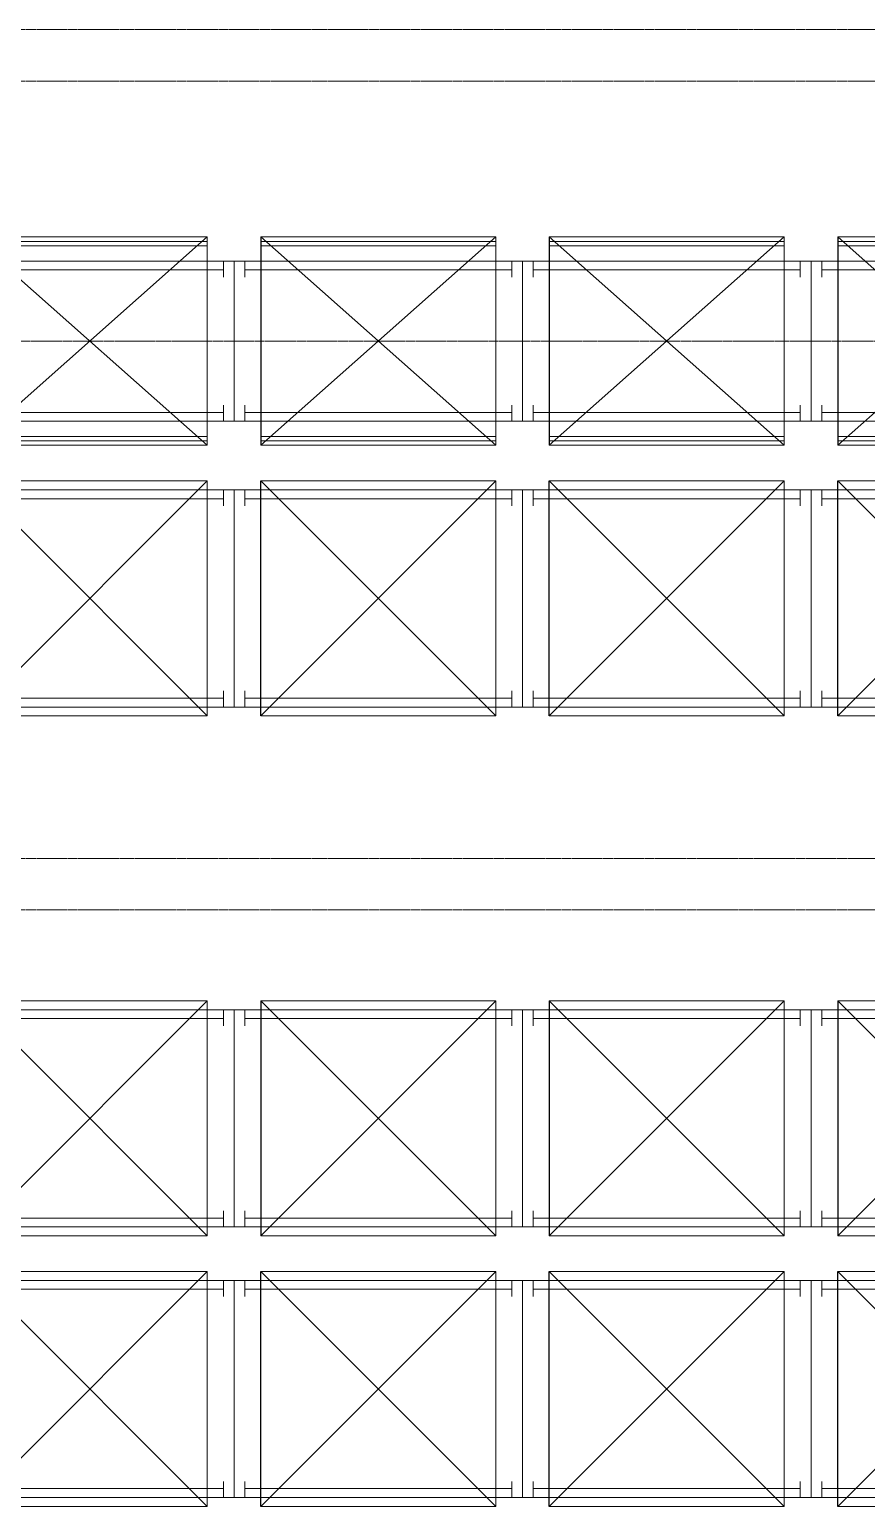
# Model space of a CAD drawing. Header units: millimetres. Extents: x -67280 to 67280, y -47520 to 47520.
# Drawn here: x -4556 to 143, y -22037 to -13742 of the extents above; entities that cross this region are included whole.
import ezdxf

# ---------------------------------------------------------------- set-up
doc = ezdxf.new("R2010")
doc.units = ezdxf.units.MM
doc.linetypes.add('点画线', pattern=[18, 12, -2, 2, -2])
for name, color, linetype, lineweight in [('ACADloading', 57, 'Continuous', 18), ('ACADRackFrame', 5, 'Continuous', 18), ('ACAD细实线层', 3, 'Continuous', 18), ('中心线层', 1, '点画线', 18), ('尺寸线层', 4, 'Continuous', 18)]:
    doc.layers.add(name, color=color, linetype=linetype, lineweight=lineweight)

# ---------------------------------------------------------------- blocks, each defined once
blk = doc.blocks.new('*X191')
at = {"layer": 'ACADloading', "color": 3, "linetype": 'Continuous', "lineweight": 18}
for p, q in [((1530, 1320), (210, 1320.1)), ((210, 1320.1), (1530, 0)), ((210, 0), (210, 1320)), ((210, 0), (210, 1320)), ((210, 0), (210, 1320)), ((210, 0), (210, 1320)), ((210, 1320), (210, 0)), ((210, 1320), (210, 0)), ((210, 1320), (210, 0)), ((1530, 1320), (210, 0)), ((210, 820), (210, 1280)), ((210, 820), (210, 1280)), ((1490, 1320), (250, 1320)), ((1530, 0), (1530, 1320)), ((1530, 0), (210, 0))]:
    blk.add_line(p, q, dxfattribs=at)
at = {"layer": 'ACADloading', "color": 3, "linetype": 'Continuous', "lineweight": 25}
blk.add_line((210, 0), (210, 1320), dxfattribs=at)
at = {"layer": 'ACADloading', "linetype": 'Continuous', "lineweight": 18}
for p, q in [((1490, 1320), (250, 1320)), ((1490, 1320), (250, 1320)), ((1530, 0), (250, 0)), ((1530, 0), (250, 0)), ((1530, 0), (250, 0))]:
    blk.add_line(p, q, dxfattribs=at)
at = {"layer": 'ACADloading', "color": 5, "linetype": 'Continuous', "lineweight": 18}
blk.add_line((1530, 0), (1530, 1320), dxfattribs=at)
blk.add_line((1530, 0), (1530, 1320), dxfattribs=at)
blk.add_line((1530, 0), (1530, 1320), dxfattribs=at)
blk.add_line((1530, 0), (1530, 1320), dxfattribs=at)
blk.add_line((1530, 0), (1530, 1320), dxfattribs=at)
blk.add_line((1530, 0), (1530, 1320), dxfattribs=at)
at = {"layer": 'ACADRackFrame', "linetype": 'Continuous', "lineweight": 18}
for p, q in [((120, 1270), (1620, 1270)), ((1620, 1220), (120, 1220)), ((1620, 100), (120, 100)), ((120, 50), (1620, 50))]:
    blk.add_line(p, q, dxfattribs=at)
for points in [[(120, 1180), (120, 1270), (0, 1270), (0, 1180)], [(60, 50), (60, 1270)], [(1620, 1180), (1620, 1270), (1740, 1270), (1740, 1180)], [(1680, 50), (1680, 1270)], [(120, 140), (120, 50), (0, 50), (0, 140)], [(1620, 140), (1620, 50), (1740, 50), (1740, 140)]]:
    blk.add_lwpolyline(points, dxfattribs=at)
blk = doc.blocks.new('*X192')
at = {"layer": 'ACADloading', "color": 3, "linetype": 'Continuous', "lineweight": 18}
for p, q in [((1530, 1320), (210, 1320.1)), ((210, 1320.1), (1530, 0)), ((210, 0), (210, 1320)), ((210, 0), (210, 1320)), ((210, 0), (210, 1320)), ((210, 0), (210, 1320)), ((210, 1320), (210, 0)), ((210, 1320), (210, 0)), ((210, 1320), (210, 0)), ((1530, 1320), (210, 0)), ((210, 820), (210, 1280)), ((210, 820), (210, 1280)), ((1490, 1320), (250, 1320)), ((1530, 0), (1530, 1320)), ((1530, 0), (210, 0))]:
    blk.add_line(p, q, dxfattribs=at)
at = {"layer": 'ACADloading', "color": 3, "linetype": 'Continuous', "lineweight": 25}
blk.add_line((210, 0), (210, 1320), dxfattribs=at)
at = {"layer": 'ACADloading', "linetype": 'Continuous', "lineweight": 18}
for p, q in [((1490, 1320), (250, 1320)), ((1490, 1320), (250, 1320)), ((1530, 0), (250, 0)), ((1530, 0), (250, 0)), ((1530, 0), (250, 0))]:
    blk.add_line(p, q, dxfattribs=at)
at = {"layer": 'ACADloading', "color": 5, "linetype": 'Continuous', "lineweight": 18}
blk.add_line((1530, 0), (1530, 1320), dxfattribs=at)
blk.add_line((1530, 0), (1530, 1320), dxfattribs=at)
blk.add_line((1530, 0), (1530, 1320), dxfattribs=at)
blk.add_line((1530, 0), (1530, 1320), dxfattribs=at)
blk.add_line((1530, 0), (1530, 1320), dxfattribs=at)
blk.add_line((1530, 0), (1530, 1320), dxfattribs=at)
at = {"layer": 'ACADRackFrame', "linetype": 'Continuous', "lineweight": 18}
for p, q in [((120, 1270), (1620, 1270)), ((1620, 1220), (120, 1220)), ((1620, 100), (120, 100)), ((120, 50), (1620, 50))]:
    blk.add_line(p, q, dxfattribs=at)
for points in [[(120, 1180), (120, 1270), (0, 1270), (0, 1180)], [(60, 50), (60, 1270)], [(1620, 1180), (1620, 1270), (1740, 1270), (1740, 1180)], [(1680, 50), (1680, 1270)], [(120, 140), (120, 50), (0, 50), (0, 140)], [(1620, 140), (1620, 50), (1740, 50), (1740, 140)]]:
    blk.add_lwpolyline(points, dxfattribs=at)
blk = doc.blocks.new('*X193')
at = {"layer": 'ACADloading', "color": 3, "linetype": 'Continuous', "lineweight": 18}
for p, q in [((1530, 1320), (210, 1320.1)), ((210, 1320.1), (1530, 0)), ((210, 0), (210, 1320)), ((210, 0), (210, 1320)), ((210, 0), (210, 1320)), ((210, 0), (210, 1320)), ((210, 1320), (210, 0)), ((210, 1320), (210, 0)), ((210, 1320), (210, 0)), ((1530, 1320), (210, 0)), ((210, 820), (210, 1280)), ((210, 820), (210, 1280)), ((1490, 1320), (250, 1320)), ((1530, 0), (1530, 1320)), ((1530, 0), (210, 0))]:
    blk.add_line(p, q, dxfattribs=at)
at = {"layer": 'ACADloading', "color": 3, "linetype": 'Continuous', "lineweight": 25}
blk.add_line((210, 0), (210, 1320), dxfattribs=at)
at = {"layer": 'ACADloading', "linetype": 'Continuous', "lineweight": 18}
for p, q in [((1490, 1320), (250, 1320)), ((1490, 1320), (250, 1320)), ((1530, 0), (250, 0)), ((1530, 0), (250, 0)), ((1530, 0), (250, 0))]:
    blk.add_line(p, q, dxfattribs=at)
at = {"layer": 'ACADloading', "color": 5, "linetype": 'Continuous', "lineweight": 18}
blk.add_line((1530, 0), (1530, 1320), dxfattribs=at)
blk.add_line((1530, 0), (1530, 1320), dxfattribs=at)
blk.add_line((1530, 0), (1530, 1320), dxfattribs=at)
blk.add_line((1530, 0), (1530, 1320), dxfattribs=at)
blk.add_line((1530, 0), (1530, 1320), dxfattribs=at)
blk.add_line((1530, 0), (1530, 1320), dxfattribs=at)
at = {"layer": 'ACADRackFrame', "linetype": 'Continuous', "lineweight": 18}
for p, q in [((120, 1270), (1620, 1270)), ((1620, 1220), (120, 1220)), ((1620, 100), (120, 100)), ((120, 50), (1620, 50))]:
    blk.add_line(p, q, dxfattribs=at)
for points in [[(120, 1180), (120, 1270), (0, 1270), (0, 1180)], [(60, 50), (60, 1270)], [(1620, 1180), (1620, 1270), (1740, 1270), (1740, 1180)], [(1680, 50), (1680, 1270)], [(120, 140), (120, 50), (0, 50), (0, 140)], [(1620, 140), (1620, 50), (1740, 50), (1740, 140)]]:
    blk.add_lwpolyline(points, dxfattribs=at)
blk = doc.blocks.new('*X194')
at = {"layer": 'ACADloading', "color": 3, "linetype": 'Continuous', "lineweight": 18}
for p, q in [((1530, 1320), (210, 1320.1)), ((210, 1320.1), (1530, 0)), ((210, 0), (210, 1320)), ((210, 0), (210, 1320)), ((210, 0), (210, 1320)), ((210, 0), (210, 1320)), ((210, 1320), (210, 0)), ((210, 1320), (210, 0)), ((210, 1320), (210, 0)), ((1530, 1320), (210, 0)), ((210, 820), (210, 1280)), ((210, 820), (210, 1280)), ((1490, 1320), (250, 1320)), ((1530, 0), (1530, 1320)), ((1530, 0), (210, 0))]:
    blk.add_line(p, q, dxfattribs=at)
at = {"layer": 'ACADloading', "color": 3, "linetype": 'Continuous', "lineweight": 25}
blk.add_line((210, 0), (210, 1320), dxfattribs=at)
at = {"layer": 'ACADloading', "linetype": 'Continuous', "lineweight": 18}
for p, q in [((1490, 1320), (250, 1320)), ((1490, 1320), (250, 1320)), ((1530, 0), (250, 0)), ((1530, 0), (250, 0)), ((1530, 0), (250, 0))]:
    blk.add_line(p, q, dxfattribs=at)
at = {"layer": 'ACADloading', "color": 5, "linetype": 'Continuous', "lineweight": 18}
blk.add_line((1530, 0), (1530, 1320), dxfattribs=at)
blk.add_line((1530, 0), (1530, 1320), dxfattribs=at)
blk.add_line((1530, 0), (1530, 1320), dxfattribs=at)
blk.add_line((1530, 0), (1530, 1320), dxfattribs=at)
blk.add_line((1530, 0), (1530, 1320), dxfattribs=at)
blk.add_line((1530, 0), (1530, 1320), dxfattribs=at)
at = {"layer": 'ACADRackFrame', "linetype": 'Continuous', "lineweight": 18}
for p, q in [((120, 1270), (1620, 1270)), ((1620, 1220), (120, 1220)), ((1620, 100), (120, 100)), ((120, 50), (1620, 50))]:
    blk.add_line(p, q, dxfattribs=at)
for points in [[(120, 1180), (120, 1270), (0, 1270), (0, 1180)], [(60, 50), (60, 1270)], [(1620, 1180), (1620, 1270), (1740, 1270), (1740, 1180)], [(1680, 50), (1680, 1270)], [(120, 140), (120, 50), (0, 50), (0, 140)], [(1620, 140), (1620, 50), (1740, 50), (1740, 140)]]:
    blk.add_lwpolyline(points, dxfattribs=at)
blk = doc.blocks.new('*X228')
at = {"layer": 'ACADloading', "color": 3, "linetype": 'Continuous', "lineweight": 18}
for p, q in [((1530, 1320), (210, 1320.1)), ((210, 1320.1), (1530, 0)), ((210, 0), (210, 1320)), ((210, 0), (210, 1320)), ((210, 0), (210, 1320)), ((210, 0), (210, 1320)), ((210, 1320), (210, 0)), ((210, 1320), (210, 0)), ((210, 1320), (210, 0)), ((1530, 1320), (210, 0)), ((210, 820), (210, 1280)), ((210, 820), (210, 1280)), ((1490, 1320), (250, 1320)), ((1530, 0), (1530, 1320)), ((1530, 0), (210, 0))]:
    blk.add_line(p, q, dxfattribs=at)
at = {"layer": 'ACADloading', "color": 3, "linetype": 'Continuous', "lineweight": 25}
blk.add_line((210, 0), (210, 1320), dxfattribs=at)
at = {"layer": 'ACADloading', "linetype": 'Continuous', "lineweight": 18}
for p, q in [((1490, 1320), (250, 1320)), ((1490, 1320), (250, 1320)), ((1530, 0), (250, 0)), ((1530, 0), (250, 0)), ((1530, 0), (250, 0))]:
    blk.add_line(p, q, dxfattribs=at)
at = {"layer": 'ACADloading', "color": 5, "linetype": 'Continuous', "lineweight": 18}
blk.add_line((1530, 0), (1530, 1320), dxfattribs=at)
blk.add_line((1530, 0), (1530, 1320), dxfattribs=at)
blk.add_line((1530, 0), (1530, 1320), dxfattribs=at)
blk.add_line((1530, 0), (1530, 1320), dxfattribs=at)
blk.add_line((1530, 0), (1530, 1320), dxfattribs=at)
blk.add_line((1530, 0), (1530, 1320), dxfattribs=at)
at = {"layer": 'ACADRackFrame', "linetype": 'Continuous', "lineweight": 18}
for p, q in [((120, 1270), (1620, 1270)), ((1620, 1220), (120, 1220)), ((1620, 100), (120, 100)), ((120, 50), (1620, 50))]:
    blk.add_line(p, q, dxfattribs=at)
for points in [[(120, 1180), (120, 1270), (0, 1270), (0, 1180)], [(60, 50), (60, 1270)], [(1620, 1180), (1620, 1270), (1740, 1270), (1740, 1180)], [(1680, 50), (1680, 1270)], [(120, 140), (120, 50), (0, 50), (0, 140)], [(1620, 140), (1620, 50), (1740, 50), (1740, 140)]]:
    blk.add_lwpolyline(points, dxfattribs=at)
blk = doc.blocks.new('*X229')
at = {"layer": 'ACADloading', "color": 3, "linetype": 'Continuous', "lineweight": 18}
for p, q in [((1530, 1320), (210, 1320.1)), ((210, 1320.1), (1530, 0)), ((210, 0), (210, 1320)), ((210, 0), (210, 1320)), ((210, 0), (210, 1320)), ((210, 0), (210, 1320)), ((210, 1320), (210, 0)), ((210, 1320), (210, 0)), ((210, 1320), (210, 0)), ((1530, 1320), (210, 0)), ((210, 820), (210, 1280)), ((210, 820), (210, 1280)), ((1490, 1320), (250, 1320)), ((1530, 0), (1530, 1320)), ((1530, 0), (210, 0))]:
    blk.add_line(p, q, dxfattribs=at)
at = {"layer": 'ACADloading', "color": 3, "linetype": 'Continuous', "lineweight": 25}
blk.add_line((210, 0), (210, 1320), dxfattribs=at)
at = {"layer": 'ACADloading', "linetype": 'Continuous', "lineweight": 18}
for p, q in [((1490, 1320), (250, 1320)), ((1490, 1320), (250, 1320)), ((1530, 0), (250, 0)), ((1530, 0), (250, 0)), ((1530, 0), (250, 0))]:
    blk.add_line(p, q, dxfattribs=at)
at = {"layer": 'ACADloading', "color": 5, "linetype": 'Continuous', "lineweight": 18}
blk.add_line((1530, 0), (1530, 1320), dxfattribs=at)
blk.add_line((1530, 0), (1530, 1320), dxfattribs=at)
blk.add_line((1530, 0), (1530, 1320), dxfattribs=at)
blk.add_line((1530, 0), (1530, 1320), dxfattribs=at)
blk.add_line((1530, 0), (1530, 1320), dxfattribs=at)
blk.add_line((1530, 0), (1530, 1320), dxfattribs=at)
at = {"layer": 'ACADRackFrame', "linetype": 'Continuous', "lineweight": 18}
for p, q in [((120, 1270), (1620, 1270)), ((1620, 1220), (120, 1220)), ((1620, 100), (120, 100)), ((120, 50), (1620, 50))]:
    blk.add_line(p, q, dxfattribs=at)
for points in [[(120, 1180), (120, 1270), (0, 1270), (0, 1180)], [(60, 50), (60, 1270)], [(1620, 1180), (1620, 1270), (1740, 1270), (1740, 1180)], [(1680, 50), (1680, 1270)], [(120, 140), (120, 50), (0, 50), (0, 140)], [(1620, 140), (1620, 50), (1740, 50), (1740, 140)]]:
    blk.add_lwpolyline(points, dxfattribs=at)
blk = doc.blocks.new('*X230')
at = {"layer": 'ACADloading', "color": 3, "linetype": 'Continuous', "lineweight": 18}
for p, q in [((1530, 1320), (210, 1320.1)), ((210, 1320.1), (1530, 0)), ((210, 0), (210, 1320)), ((210, 0), (210, 1320)), ((210, 0), (210, 1320)), ((210, 0), (210, 1320)), ((210, 1320), (210, 0)), ((210, 1320), (210, 0)), ((210, 1320), (210, 0)), ((1530, 1320), (210, 0)), ((210, 820), (210, 1280)), ((210, 820), (210, 1280)), ((1490, 1320), (250, 1320)), ((1530, 0), (1530, 1320)), ((1530, 0), (210, 0))]:
    blk.add_line(p, q, dxfattribs=at)
at = {"layer": 'ACADloading', "color": 3, "linetype": 'Continuous', "lineweight": 25}
blk.add_line((210, 0), (210, 1320), dxfattribs=at)
at = {"layer": 'ACADloading', "linetype": 'Continuous', "lineweight": 18}
for p, q in [((1490, 1320), (250, 1320)), ((1490, 1320), (250, 1320)), ((1530, 0), (250, 0)), ((1530, 0), (250, 0)), ((1530, 0), (250, 0))]:
    blk.add_line(p, q, dxfattribs=at)
at = {"layer": 'ACADloading', "color": 5, "linetype": 'Continuous', "lineweight": 18}
blk.add_line((1530, 0), (1530, 1320), dxfattribs=at)
blk.add_line((1530, 0), (1530, 1320), dxfattribs=at)
blk.add_line((1530, 0), (1530, 1320), dxfattribs=at)
blk.add_line((1530, 0), (1530, 1320), dxfattribs=at)
blk.add_line((1530, 0), (1530, 1320), dxfattribs=at)
blk.add_line((1530, 0), (1530, 1320), dxfattribs=at)
at = {"layer": 'ACADRackFrame', "linetype": 'Continuous', "lineweight": 18}
for p, q in [((120, 1270), (1620, 1270)), ((1620, 1220), (120, 1220)), ((1620, 100), (120, 100)), ((120, 50), (1620, 50))]:
    blk.add_line(p, q, dxfattribs=at)
for points in [[(120, 1180), (120, 1270), (0, 1270), (0, 1180)], [(60, 50), (60, 1270)], [(1620, 1180), (1620, 1270), (1740, 1270), (1740, 1180)], [(1680, 50), (1680, 1270)], [(120, 140), (120, 50), (0, 50), (0, 140)], [(1620, 140), (1620, 50), (1740, 50), (1740, 140)]]:
    blk.add_lwpolyline(points, dxfattribs=at)
blk = doc.blocks.new('*X231')
at = {"layer": 'ACADloading', "color": 3, "linetype": 'Continuous', "lineweight": 18}
for p, q in [((1530, 1320), (210, 1320.1)), ((210, 1320.1), (1530, 0)), ((210, 0), (210, 1320)), ((210, 0), (210, 1320)), ((210, 0), (210, 1320)), ((210, 0), (210, 1320)), ((210, 1320), (210, 0)), ((210, 1320), (210, 0)), ((210, 1320), (210, 0)), ((1530, 1320), (210, 0)), ((210, 820), (210, 1280)), ((210, 820), (210, 1280)), ((1490, 1320), (250, 1320)), ((1530, 0), (1530, 1320)), ((1530, 0), (210, 0))]:
    blk.add_line(p, q, dxfattribs=at)
at = {"layer": 'ACADloading', "color": 3, "linetype": 'Continuous', "lineweight": 25}
blk.add_line((210, 0), (210, 1320), dxfattribs=at)
at = {"layer": 'ACADloading', "linetype": 'Continuous', "lineweight": 18}
for p, q in [((1490, 1320), (250, 1320)), ((1490, 1320), (250, 1320)), ((1530, 0), (250, 0)), ((1530, 0), (250, 0)), ((1530, 0), (250, 0))]:
    blk.add_line(p, q, dxfattribs=at)
at = {"layer": 'ACADloading', "color": 5, "linetype": 'Continuous', "lineweight": 18}
blk.add_line((1530, 0), (1530, 1320), dxfattribs=at)
blk.add_line((1530, 0), (1530, 1320), dxfattribs=at)
blk.add_line((1530, 0), (1530, 1320), dxfattribs=at)
blk.add_line((1530, 0), (1530, 1320), dxfattribs=at)
blk.add_line((1530, 0), (1530, 1320), dxfattribs=at)
blk.add_line((1530, 0), (1530, 1320), dxfattribs=at)
at = {"layer": 'ACADRackFrame', "linetype": 'Continuous', "lineweight": 18}
for p, q in [((120, 1270), (1620, 1270)), ((1620, 1220), (120, 1220)), ((1620, 100), (120, 100)), ((120, 50), (1620, 50))]:
    blk.add_line(p, q, dxfattribs=at)
for points in [[(120, 1180), (120, 1270), (0, 1270), (0, 1180)], [(60, 50), (60, 1270)], [(1620, 1180), (1620, 1270), (1740, 1270), (1740, 1180)], [(1680, 50), (1680, 1270)], [(120, 140), (120, 50), (0, 50), (0, 140)], [(1620, 140), (1620, 50), (1740, 50), (1740, 140)]]:
    blk.add_lwpolyline(points, dxfattribs=at)
blk = doc.blocks.new('*X264')
at = {"layer": 'ACADloading', "color": 3, "linetype": 'Continuous', "lineweight": 18}
for p, q in [((1530, 0), (210, 0)), ((210, 0), (210, -1320)), ((210, 0), (210, -1320)), ((210, 0), (210, -1320)), ((210, 0), (210, -1320)), ((210, -1320), (210, 0)), ((210, -1320), (210, 0)), ((210, -1320), (210, 0)), ((210, -1320.1), (1530, 0)), ((1530, -1320), (210, 0)), ((1530, 0), (1530, -1320)), ((210, -820), (210, -1280)), ((210, -820), (210, -1280)), ((1530, -1320), (210, -1320.1)), ((1490, -1320), (250, -1320))]:
    blk.add_line(p, q, dxfattribs=at)
at = {"layer": 'ACADloading', "color": 3, "linetype": 'Continuous', "lineweight": 25}
blk.add_line((210, 0), (210, -1320), dxfattribs=at)
at = {"layer": 'ACADloading', "linetype": 'Continuous', "lineweight": 18}
for p, q in [((1530, 0), (250, 0)), ((1530, 0), (250, 0)), ((1530, 0), (250, 0)), ((1490, -1320), (250, -1320)), ((1490, -1320), (250, -1320))]:
    blk.add_line(p, q, dxfattribs=at)
at = {"layer": 'ACADloading', "color": 5, "linetype": 'Continuous', "lineweight": 18}
blk.add_line((1530, 0), (1530, -1320), dxfattribs=at)
blk.add_line((1530, 0), (1530, -1320), dxfattribs=at)
blk.add_line((1530, 0), (1530, -1320), dxfattribs=at)
blk.add_line((1530, 0), (1530, -1320), dxfattribs=at)
blk.add_line((1530, 0), (1530, -1320), dxfattribs=at)
blk.add_line((1530, 0), (1530, -1320), dxfattribs=at)
at = {"layer": 'ACADRackFrame', "linetype": 'Continuous', "lineweight": 18}
for p, q in [((120, -50), (1620, -50)), ((1620, -100), (120, -100)), ((1620, -1220), (120, -1220)), ((120, -1270), (1620, -1270))]:
    blk.add_line(p, q, dxfattribs=at)
for points in [[(120, -140), (120, -50), (0, -50), (0, -140)], [(60, -50), (60, -1270)], [(1620, -140), (1620, -50), (1740, -50), (1740, -140)], [(1680, -50), (1680, -1270)], [(120, -1180), (120, -1270), (0, -1270), (0, -1180)], [(1620, -1180), (1620, -1270), (1740, -1270), (1740, -1180)]]:
    blk.add_lwpolyline(points, dxfattribs=at)
blk = doc.blocks.new('*X265')
at = {"layer": 'ACADloading', "color": 3, "linetype": 'Continuous', "lineweight": 18}
for p, q in [((1530, 0), (210, 0)), ((210, 0), (210, -1320)), ((210, 0), (210, -1320)), ((210, 0), (210, -1320)), ((210, 0), (210, -1320)), ((210, -1320), (210, 0)), ((210, -1320), (210, 0)), ((210, -1320), (210, 0)), ((210, -1320.1), (1530, 0)), ((1530, -1320), (210, 0)), ((1530, 0), (1530, -1320)), ((210, -820), (210, -1280)), ((210, -820), (210, -1280)), ((1530, -1320), (210, -1320.1)), ((1490, -1320), (250, -1320))]:
    blk.add_line(p, q, dxfattribs=at)
at = {"layer": 'ACADloading', "color": 3, "linetype": 'Continuous', "lineweight": 25}
blk.add_line((210, 0), (210, -1320), dxfattribs=at)
at = {"layer": 'ACADloading', "linetype": 'Continuous', "lineweight": 18}
for p, q in [((1530, 0), (250, 0)), ((1530, 0), (250, 0)), ((1530, 0), (250, 0)), ((1490, -1320), (250, -1320)), ((1490, -1320), (250, -1320))]:
    blk.add_line(p, q, dxfattribs=at)
at = {"layer": 'ACADloading', "color": 5, "linetype": 'Continuous', "lineweight": 18}
blk.add_line((1530, 0), (1530, -1320), dxfattribs=at)
blk.add_line((1530, 0), (1530, -1320), dxfattribs=at)
blk.add_line((1530, 0), (1530, -1320), dxfattribs=at)
blk.add_line((1530, 0), (1530, -1320), dxfattribs=at)
blk.add_line((1530, 0), (1530, -1320), dxfattribs=at)
blk.add_line((1530, 0), (1530, -1320), dxfattribs=at)
at = {"layer": 'ACADRackFrame', "linetype": 'Continuous', "lineweight": 18}
for p, q in [((120, -50), (1620, -50)), ((1620, -100), (120, -100)), ((1620, -1220), (120, -1220)), ((120, -1270), (1620, -1270))]:
    blk.add_line(p, q, dxfattribs=at)
for points in [[(120, -140), (120, -50), (0, -50), (0, -140)], [(60, -50), (60, -1270)], [(1620, -140), (1620, -50), (1740, -50), (1740, -140)], [(1680, -50), (1680, -1270)], [(120, -1180), (120, -1270), (0, -1270), (0, -1180)], [(1620, -1180), (1620, -1270), (1740, -1270), (1740, -1180)]]:
    blk.add_lwpolyline(points, dxfattribs=at)
blk = doc.blocks.new('*X266')
at = {"layer": 'ACADloading', "color": 3, "linetype": 'Continuous', "lineweight": 18}
for p, q in [((1530, 0), (210, 0)), ((210, 0), (210, -1320)), ((210, 0), (210, -1320)), ((210, 0), (210, -1320)), ((210, 0), (210, -1320)), ((210, -1320), (210, 0)), ((210, -1320), (210, 0)), ((210, -1320), (210, 0)), ((210, -1320.1), (1530, 0)), ((1530, -1320), (210, 0)), ((1530, 0), (1530, -1320)), ((210, -820), (210, -1280)), ((210, -820), (210, -1280)), ((1530, -1320), (210, -1320.1)), ((1490, -1320), (250, -1320))]:
    blk.add_line(p, q, dxfattribs=at)
at = {"layer": 'ACADloading', "color": 3, "linetype": 'Continuous', "lineweight": 25}
blk.add_line((210, 0), (210, -1320), dxfattribs=at)
at = {"layer": 'ACADloading', "linetype": 'Continuous', "lineweight": 18}
for p, q in [((1530, 0), (250, 0)), ((1530, 0), (250, 0)), ((1530, 0), (250, 0)), ((1490, -1320), (250, -1320)), ((1490, -1320), (250, -1320))]:
    blk.add_line(p, q, dxfattribs=at)
at = {"layer": 'ACADloading', "color": 5, "linetype": 'Continuous', "lineweight": 18}
blk.add_line((1530, 0), (1530, -1320), dxfattribs=at)
blk.add_line((1530, 0), (1530, -1320), dxfattribs=at)
blk.add_line((1530, 0), (1530, -1320), dxfattribs=at)
blk.add_line((1530, 0), (1530, -1320), dxfattribs=at)
blk.add_line((1530, 0), (1530, -1320), dxfattribs=at)
blk.add_line((1530, 0), (1530, -1320), dxfattribs=at)
at = {"layer": 'ACADRackFrame', "linetype": 'Continuous', "lineweight": 18}
for p, q in [((120, -50), (1620, -50)), ((1620, -100), (120, -100)), ((1620, -1220), (120, -1220)), ((120, -1270), (1620, -1270))]:
    blk.add_line(p, q, dxfattribs=at)
for points in [[(120, -140), (120, -50), (0, -50), (0, -140)], [(60, -50), (60, -1270)], [(1620, -140), (1620, -50), (1740, -50), (1740, -140)], [(1680, -50), (1680, -1270)], [(120, -1180), (120, -1270), (0, -1270), (0, -1180)], [(1620, -1180), (1620, -1270), (1740, -1270), (1740, -1180)]]:
    blk.add_lwpolyline(points, dxfattribs=at)
blk = doc.blocks.new('*X267')
at = {"layer": 'ACADloading', "color": 3, "linetype": 'Continuous', "lineweight": 18}
for p, q in [((1530, 0), (210, 0)), ((210, 0), (210, -1320)), ((210, 0), (210, -1320)), ((210, 0), (210, -1320)), ((210, 0), (210, -1320)), ((210, -1320), (210, 0)), ((210, -1320), (210, 0)), ((210, -1320), (210, 0)), ((210, -1320.1), (1530, 0)), ((1530, -1320), (210, 0)), ((1530, 0), (1530, -1320)), ((210, -820), (210, -1280)), ((210, -820), (210, -1280)), ((1530, -1320), (210, -1320.1)), ((1490, -1320), (250, -1320))]:
    blk.add_line(p, q, dxfattribs=at)
at = {"layer": 'ACADloading', "color": 3, "linetype": 'Continuous', "lineweight": 25}
blk.add_line((210, 0), (210, -1320), dxfattribs=at)
at = {"layer": 'ACADloading', "linetype": 'Continuous', "lineweight": 18}
for p, q in [((1530, 0), (250, 0)), ((1530, 0), (250, 0)), ((1530, 0), (250, 0)), ((1490, -1320), (250, -1320)), ((1490, -1320), (250, -1320))]:
    blk.add_line(p, q, dxfattribs=at)
at = {"layer": 'ACADloading', "color": 5, "linetype": 'Continuous', "lineweight": 18}
blk.add_line((1530, 0), (1530, -1320), dxfattribs=at)
blk.add_line((1530, 0), (1530, -1320), dxfattribs=at)
blk.add_line((1530, 0), (1530, -1320), dxfattribs=at)
blk.add_line((1530, 0), (1530, -1320), dxfattribs=at)
blk.add_line((1530, 0), (1530, -1320), dxfattribs=at)
blk.add_line((1530, 0), (1530, -1320), dxfattribs=at)
at = {"layer": 'ACADRackFrame', "linetype": 'Continuous', "lineweight": 18}
for p, q in [((120, -50), (1620, -50)), ((1620, -100), (120, -100)), ((1620, -1220), (120, -1220)), ((120, -1270), (1620, -1270))]:
    blk.add_line(p, q, dxfattribs=at)
for points in [[(120, -140), (120, -50), (0, -50), (0, -140)], [(60, -50), (60, -1270)], [(1620, -140), (1620, -50), (1740, -50), (1740, -140)], [(1680, -50), (1680, -1270)], [(120, -1180), (120, -1270), (0, -1270), (0, -1180)], [(1620, -1180), (1620, -1270), (1740, -1270), (1740, -1180)]]:
    blk.add_lwpolyline(points, dxfattribs=at)
blk = doc.blocks.new('*X218')
at = {"layer": 'ACAD细实线层', "linetype": 'Continuous', "lineweight": 18}
for name, p in [('*X231', (8040, 865)), ('*X230', (9660, 865)), ('*X229', (11280, 865)), ('*X228', (12900, 865)), ('*X267', (8040, -735)), ('*X266', (9660, -735)), ('*X265', (11280, -735)), ('*X264', (12900, -735))]:
    blk.add_blockref(name, p, dxfattribs=at)
blk = doc.blocks.new('*X336')
at = {"layer": 'ACADloading', "color": 6, "linetype": 'Continuous', "lineweight": 18}
for p, q in [((1530, -75), (210, -75)), ((210, -75), (210, -1245)), ((210, -75), (210, -1245)), ((210, -75), (210, -1245)), ((210, -75), (210, -1245)), ((210, -1245), (210, -75)), ((210, -1245), (210, -75)), ((210, -1245), (210, -75)), ((210, -1245.1), (1530, -75)), ((1530, -1245), (210, -75)), ((1530, -75), (1530, -1245)), ((1530, -75), (1530, -1245)), ((1530, -75), (1530, -1245)), ((1530, -75), (1530, -1245)), ((1530, -75), (1530, -1245)), ((1530, -75), (1530, -1245)), ((1530, -75), (1530, -1245)), ((210, -820), (210, -1120)), ((210, -820), (210, -1120)), ((1530, -1245), (210, -1245.1)), ((1490, -1245), (250, -1245))]:
    blk.add_line(p, q, dxfattribs=at)
at = {"layer": 'ACADloading', "color": 6, "linetype": 'Continuous', "lineweight": 25}
blk.add_line((210, -75), (210, -1245), dxfattribs=at)
at = {"layer": 'ACADloading', "linetype": 'Continuous', "lineweight": 18}
for p, q in [((1530, -75), (250, -75)), ((1530, -75), (250, -75)), ((1530, -75), (250, -75)), ((1490, -1245), (250, -1245)), ((1490, -1245), (250, -1245))]:
    blk.add_line(p, q, dxfattribs=at)
at = {"layer": 'ACADRackFrame', "linetype": 'Continuous', "lineweight": 18}
for p, q in [((120, -210), (1620, -210)), ((1620, -260), (120, -260)), ((1620, -1060), (120, -1060)), ((120, -1110), (1620, -1110))]:
    blk.add_line(p, q, dxfattribs=at)
for points in [[(120, -300), (120, -210), (0, -210), (0, -300)], [(60, -210), (60, -1110)], [(1620, -300), (1620, -210), (1740, -210), (1740, -300)], [(1680, -210), (1680, -1110)], [(120, -1020), (120, -1110), (0, -1110), (0, -1020)], [(1620, -1020), (1620, -1110), (1740, -1110), (1740, -1020)]]:
    blk.add_lwpolyline(points, dxfattribs=at)
at = {"layer": '尺寸线层', "color": 216}
for p, q in [((1530, -100), (210, -100)), ((1530, -1220), (210, -1220))]:
    blk.add_line(p, q, dxfattribs=at)
at = {"layer": '尺寸线层', "color": 136}
for p, q in [((1530, -125), (210, -125)), ((1530, -1195), (210, -1195))]:
    blk.add_line(p, q, dxfattribs=at)
blk = doc.blocks.new('*X335')
at = {"layer": 'ACAD细实线层', "linetype": 'Continuous', "lineweight": 18}
blk.add_blockref('*X336', (-870, 660), dxfattribs=at)
blk = doc.blocks.new('*X338')
at = {"layer": 'ACADloading', "color": 6, "linetype": 'Continuous', "lineweight": 18}
for p, q in [((1530, -75), (210, -75)), ((210, -75), (210, -1245)), ((210, -75), (210, -1245)), ((210, -75), (210, -1245)), ((210, -75), (210, -1245)), ((210, -1245), (210, -75)), ((210, -1245), (210, -75)), ((210, -1245), (210, -75)), ((210, -1245.1), (1530, -75)), ((1530, -1245), (210, -75)), ((1530, -75), (1530, -1245)), ((1530, -75), (1530, -1245)), ((1530, -75), (1530, -1245)), ((1530, -75), (1530, -1245)), ((1530, -75), (1530, -1245)), ((1530, -75), (1530, -1245)), ((1530, -75), (1530, -1245)), ((210, -820), (210, -1120)), ((210, -820), (210, -1120)), ((1530, -1245), (210, -1245.1)), ((1490, -1245), (250, -1245))]:
    blk.add_line(p, q, dxfattribs=at)
at = {"layer": 'ACADloading', "color": 6, "linetype": 'Continuous', "lineweight": 25}
blk.add_line((210, -75), (210, -1245), dxfattribs=at)
at = {"layer": 'ACADloading', "linetype": 'Continuous', "lineweight": 18}
for p, q in [((1530, -75), (250, -75)), ((1530, -75), (250, -75)), ((1530, -75), (250, -75)), ((1490, -1245), (250, -1245)), ((1490, -1245), (250, -1245))]:
    blk.add_line(p, q, dxfattribs=at)
at = {"layer": 'ACADRackFrame', "linetype": 'Continuous', "lineweight": 18}
for p, q in [((120, -210), (1620, -210)), ((1620, -260), (120, -260)), ((1620, -1060), (120, -1060)), ((120, -1110), (1620, -1110))]:
    blk.add_line(p, q, dxfattribs=at)
for points in [[(120, -300), (120, -210), (0, -210), (0, -300)], [(60, -210), (60, -1110)], [(1620, -300), (1620, -210), (1740, -210), (1740, -300)], [(1680, -210), (1680, -1110)], [(120, -1020), (120, -1110), (0, -1110), (0, -1020)], [(1620, -1020), (1620, -1110), (1740, -1110), (1740, -1020)]]:
    blk.add_lwpolyline(points, dxfattribs=at)
at = {"layer": '尺寸线层', "color": 216}
for p, q in [((1530, -100), (210, -100)), ((1530, -1220), (210, -1220))]:
    blk.add_line(p, q, dxfattribs=at)
at = {"layer": '尺寸线层', "color": 136}
for p, q in [((1530, -125), (210, -125)), ((1530, -1195), (210, -1195))]:
    blk.add_line(p, q, dxfattribs=at)
blk = doc.blocks.new('*X337')
at = {"layer": 'ACAD细实线层', "linetype": 'Continuous', "lineweight": 18}
blk.add_blockref('*X338', (-870, 660), dxfattribs=at)
blk = doc.blocks.new('*X340')
at = {"layer": 'ACADloading', "color": 6, "linetype": 'Continuous', "lineweight": 18}
for p, q in [((1530, -75), (210, -75)), ((210, -75), (210, -1245)), ((210, -75), (210, -1245)), ((210, -75), (210, -1245)), ((210, -75), (210, -1245)), ((210, -1245), (210, -75)), ((210, -1245), (210, -75)), ((210, -1245), (210, -75)), ((210, -1245.1), (1530, -75)), ((1530, -1245), (210, -75)), ((1530, -75), (1530, -1245)), ((1530, -75), (1530, -1245)), ((1530, -75), (1530, -1245)), ((1530, -75), (1530, -1245)), ((1530, -75), (1530, -1245)), ((1530, -75), (1530, -1245)), ((1530, -75), (1530, -1245)), ((210, -820), (210, -1120)), ((210, -820), (210, -1120)), ((1530, -1245), (210, -1245.1)), ((1490, -1245), (250, -1245))]:
    blk.add_line(p, q, dxfattribs=at)
at = {"layer": 'ACADloading', "color": 6, "linetype": 'Continuous', "lineweight": 25}
blk.add_line((210, -75), (210, -1245), dxfattribs=at)
at = {"layer": 'ACADloading', "linetype": 'Continuous', "lineweight": 18}
for p, q in [((1530, -75), (250, -75)), ((1530, -75), (250, -75)), ((1530, -75), (250, -75)), ((1490, -1245), (250, -1245)), ((1490, -1245), (250, -1245))]:
    blk.add_line(p, q, dxfattribs=at)
at = {"layer": 'ACADRackFrame', "linetype": 'Continuous', "lineweight": 18}
for p, q in [((120, -210), (1620, -210)), ((1620, -260), (120, -260)), ((1620, -1060), (120, -1060)), ((120, -1110), (1620, -1110))]:
    blk.add_line(p, q, dxfattribs=at)
for points in [[(120, -300), (120, -210), (0, -210), (0, -300)], [(60, -210), (60, -1110)], [(1620, -300), (1620, -210), (1740, -210), (1740, -300)], [(1680, -210), (1680, -1110)], [(120, -1020), (120, -1110), (0, -1110), (0, -1020)], [(1620, -1020), (1620, -1110), (1740, -1110), (1740, -1020)]]:
    blk.add_lwpolyline(points, dxfattribs=at)
at = {"layer": '尺寸线层', "color": 216}
for p, q in [((1530, -100), (210, -100)), ((1530, -1220), (210, -1220))]:
    blk.add_line(p, q, dxfattribs=at)
at = {"layer": '尺寸线层', "color": 136}
for p, q in [((1530, -125), (210, -125)), ((1530, -1195), (210, -1195))]:
    blk.add_line(p, q, dxfattribs=at)
blk = doc.blocks.new('*X339')
at = {"layer": 'ACAD细实线层', "linetype": 'Continuous', "lineweight": 18}
blk.add_blockref('*X340', (-870, 660), dxfattribs=at)
blk = doc.blocks.new('*X342')
at = {"layer": 'ACADloading', "color": 6, "linetype": 'Continuous', "lineweight": 18}
for p, q in [((1530, -75), (210, -75)), ((210, -75), (210, -1245)), ((210, -75), (210, -1245)), ((210, -75), (210, -1245)), ((210, -75), (210, -1245)), ((210, -1245), (210, -75)), ((210, -1245), (210, -75)), ((210, -1245), (210, -75)), ((210, -1245.1), (1530, -75)), ((1530, -1245), (210, -75)), ((1530, -75), (1530, -1245)), ((1530, -75), (1530, -1245)), ((1530, -75), (1530, -1245)), ((1530, -75), (1530, -1245)), ((1530, -75), (1530, -1245)), ((1530, -75), (1530, -1245)), ((1530, -75), (1530, -1245)), ((210, -820), (210, -1120)), ((210, -820), (210, -1120)), ((1530, -1245), (210, -1245.1)), ((1490, -1245), (250, -1245))]:
    blk.add_line(p, q, dxfattribs=at)
at = {"layer": 'ACADloading', "color": 6, "linetype": 'Continuous', "lineweight": 25}
blk.add_line((210, -75), (210, -1245), dxfattribs=at)
at = {"layer": 'ACADloading', "linetype": 'Continuous', "lineweight": 18}
for p, q in [((1530, -75), (250, -75)), ((1530, -75), (250, -75)), ((1530, -75), (250, -75)), ((1490, -1245), (250, -1245)), ((1490, -1245), (250, -1245))]:
    blk.add_line(p, q, dxfattribs=at)
at = {"layer": 'ACADRackFrame', "linetype": 'Continuous', "lineweight": 18}
for p, q in [((120, -210), (1620, -210)), ((1620, -260), (120, -260)), ((1620, -1060), (120, -1060)), ((120, -1110), (1620, -1110))]:
    blk.add_line(p, q, dxfattribs=at)
for points in [[(120, -300), (120, -210), (0, -210), (0, -300)], [(60, -210), (60, -1110)], [(1620, -300), (1620, -210), (1740, -210), (1740, -300)], [(1680, -210), (1680, -1110)], [(120, -1020), (120, -1110), (0, -1110), (0, -1020)], [(1620, -1020), (1620, -1110), (1740, -1110), (1740, -1020)]]:
    blk.add_lwpolyline(points, dxfattribs=at)
at = {"layer": '尺寸线层', "color": 216}
for p, q in [((1530, -100), (210, -100)), ((1530, -1220), (210, -1220))]:
    blk.add_line(p, q, dxfattribs=at)
at = {"layer": '尺寸线层', "color": 136}
for p, q in [((1530, -125), (210, -125)), ((1530, -1195), (210, -1195))]:
    blk.add_line(p, q, dxfattribs=at)
blk = doc.blocks.new('*X341')
at = {"layer": 'ACAD细实线层', "linetype": 'Continuous', "lineweight": 18}
blk.add_blockref('*X342', (-870, 660), dxfattribs=at)

msp = doc.modelspace()

# ---------------------------------------------------------------- linework, layer by layer
at = {"layer": '中心线层'}
for p, q in [((16032.015, -13742.309), (-46007.985, -13742.309)), ((16032.015, -14032.309), (-46007.985, -14032.309)), ((16032.015, -14032.309), (-46007.985, -14032.309)), ((22410.031, -15492.309), (-56073.679, -15492.309)), ((16032.015, -18397.309), (-46007.985, -18397.309)), ((16032.015, -18397.309), (-46007.985, -18397.309)), ((16032.015, -18687.309), (-46007.985, -18687.309))]:
    msp.add_line(p, q, dxfattribs=at)
at = {"layer": '中心线层', "linetype": '点画线', "lineweight": 18}
for p, q in [((16032.015, -13742.309), (-46007.985, -13742.309)), ((16032.015, -18687.309), (-46007.985, -18687.309))]:
    msp.add_line(p, q, dxfattribs=at)

# ---------------------------------------------------------------- block references
at = {"layer": 'ACAD细实线层', "linetype": 'Continuous', "lineweight": 18}
for name, p in [('*X194', (-5087.963, -22037.309)), ('*X193', (-3467.963, -22037.309)), ('*X192', (-1847.963, -22037.309)), ('*X191', (-227.963, -22037.309))]:
    msp.add_blockref(name, p, dxfattribs=at)
at = {"layer": '尺寸线层'}
for name, p in [('*X335', (-4217.972, -15492.324)), ('*X337', (-2597.972, -15492.324)), ('*X339', (-977.972, -15492.324)), ('*X341', (642.028, -15492.324)), ('*X218', (-13127.98, -18462.309))]:
    msp.add_blockref(name, p, dxfattribs=at)

doc.saveas('drawing.dxf')
